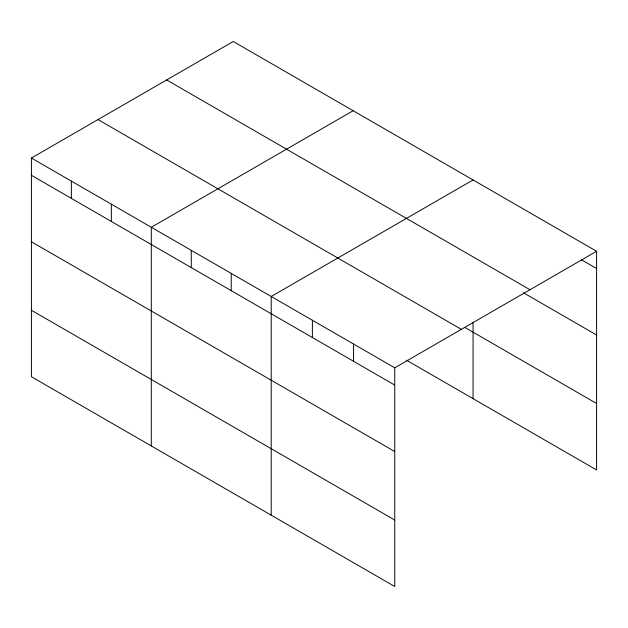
<?xml version="1.0" encoding="UTF-8"?>
<svg xmlns="http://www.w3.org/2000/svg" width="628" height="628" viewBox="0 0 628 628"><rect width="100%" height="100%" fill="white"/><g stroke="black" fill="none" stroke-linecap="round" stroke-linejoin="round"><path stroke-width="0.94" d="M31.4 158.036L394.745 367.812L394.745 586.505L31.4 376.729L31.4 158.036L233.255 41.495L596.6 251.271L596.6 469.964L406.449 360.182M353.164 110.716L151.301 227.258L151.301 445.959M473.065 179.946L271.21 296.487L271.21 515.18M394.745 367.812L596.6 251.271M581.473 259.804L596.6 268.533M166.648 79.952L529.985 289.728M523.485 292.797L596.6 335.007M464.736 327.361L596.6 403.49M98.015 119.579L461.352 329.347M31.4 175.298L394.745 385.074M31.4 241.772L394.745 451.548M31.4 310.263L394.745 520.031M473.065 322.384L473.065 398.639M353.564 344.034L353.564 361.296M312.383 320.256L312.383 337.526M231.237 273.408L231.237 290.678M191.273 250.337L191.273 267.599M111.337 204.186L111.337 221.449M71.364 181.107L71.364 198.377"/></g></svg>
